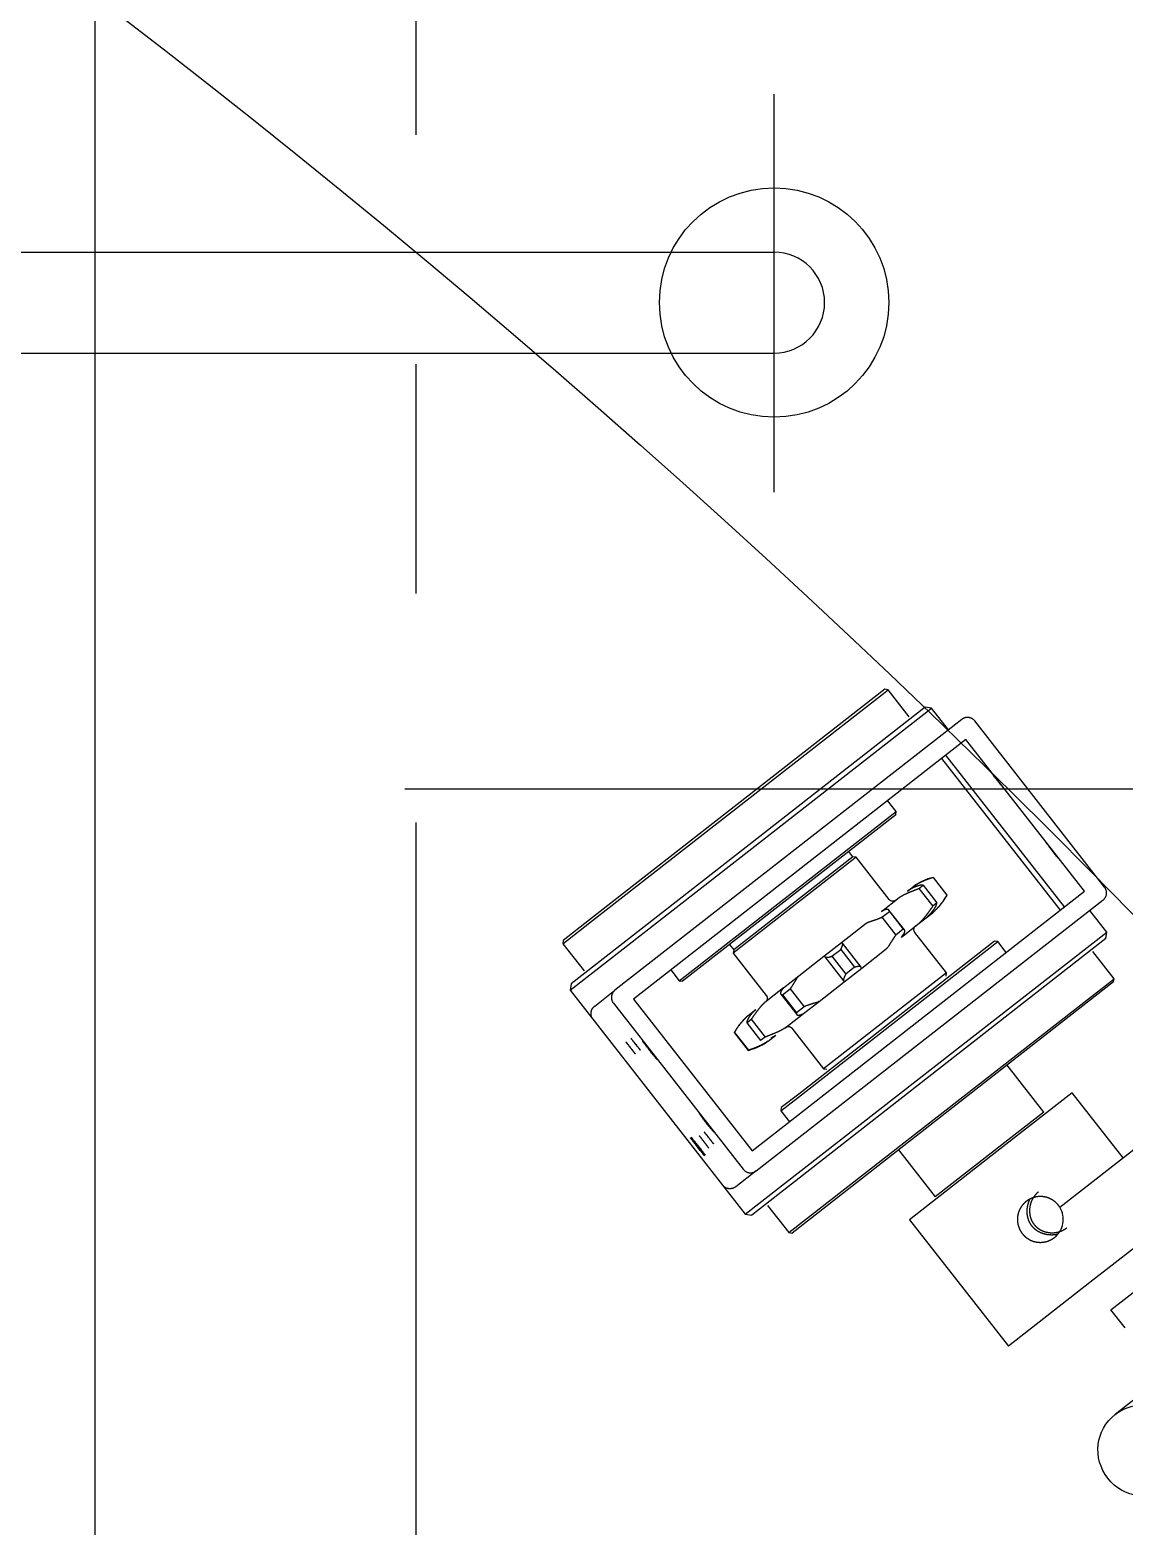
# Model space of a CAD drawing. Header units: millimetres. Extents: x 10462777 to 22643323, y 453826 to 1389191.
# Drawn here: x 11301334.9 to 11301573.4, y 585573.3 to 585899.7 of the extents above; entities that cross this region are included whole.
import ezdxf

# ---------------------------------------------------------------- set-up
doc = ezdxf.new("R2010")
doc.units = ezdxf.units.MM
doc.header["$LTSCALE"] = 200
doc.header["$MEASUREMENT"] = 0
doc.linetypes.add('CENTER', pattern=[2, 1.25, -0.25, 0.25, -0.25])
doc.linetypes.add('PHANTOM', pattern=[2.5, 1.25, -0.25, 0.25, -0.25, 0.25, -0.25])
doc.layers.get('0').update_dxf_attribs({"linetype": 'CONTINUOUS'})
doc.layers.add('203', color=7, linetype='CONTINUOUS', true_color=0xffffff)
doc.layers.add('7', color=7, linetype='CONTINUOUS')
doc.layers.add('CENTER', color=1, linetype='CONTINUOUS')
doc.layers.add('LAYOUT', color=8, linetype='CONTINUOUS', lineweight=25)

# ---------------------------------------------------------------- blocks, each defined once
blk = doc.blocks.new('A$C5E755264')
at = {"color": 60, "linetype": 'CENTER'}
blk.add_line((86.81, 627.11), (0, 627.11), dxfattribs=at)
at = {"color": 60, "linetype": 'Continuous'}
for p, q in [((34.44, 127.11), (34.44, 627.11)), ((56.44, 127.11), (56.44, 627.11))]:
    blk.add_line(p, q, dxfattribs=at)
blk.add_circle((45.44, 627.11), 25, dxfattribs=at)
at = {"color": 60}
blk.add_arc((45.44, 627.11), 11, 0, 180, dxfattribs=at)
blk = doc.blocks.new('A$C107C3577')
at = {"color": 2, "linetype": 'PHANTOM'}
blk.add_line((2079.37, 549.11), (1542, 549.11), dxfattribs=at)
at = {"color": 151}
blk.add_line((2172, 479.11), (218, 479.11), dxfattribs=at)
at = {"layer": 'CENTER', "linetype": 'CENTER'}
blk.add_line((1822, 546.61), (1822, 1202.61), dxfattribs=at)
at = {"layer": '7', "linetype": 'Continuous'}
blk.add_blockref('A$C5E755264', (1670.53, 0), dxfattribs=at)
blk = doc.blocks.new('r710ic')
at = {"layer": 'LAYOUT', "color": 3}
blk.add_circle((272041.37, 104232.63), 2050.12, dxfattribs=at)

msp = doc.modelspace()

# ---------------------------------------------------------------- linework, layer by layer
at = {"layer": '203', "color": 252, "linetype": 'PHANTOM'}
for p, q in [((11301456.87096, 585704.834, 0), (11301522.00248, 585755.72033, 0)), ((11301521.30064, 585755.8065, 0), (11301456.89279, 585705.48558, 0)), ((11301522.00248, 585755.72033, 0), (11301521.30064, 585755.8065, 0)), ((11301526.62001, 585749.81016, 0), (11301522.00248, 585755.72033, 0)), ((11301530.07993, 585751.87883, 0), (11301491.66843, 585721.86848, 0)), ((11301492.28822, 585721.08367, 0), (11301531.48362, 585751.70648, 0)), ((11301531.48362, 585751.70648, 0), (11301530.07993, 585751.87883, 0)), ((11301535.17762, 585746.97838, 0), (11301531.48362, 585751.70648, 0)), ((11301538.08097, 585749.24667, 0), (11301462.43189, 585690.14313, 0)), ((11301569.20916, 585712.65294, 0), (11301540.88833, 585748.90195, 0)), ((11301538.96762, 585744.86326, 0), (11301466.47059, 585688.22237, 0)), ((11301564.82577, 585711.76634, 0), (11301538.96762, 585744.86326, 0)), ((11301560.42651, 585708.32925, 0), (11301534.56836, 585741.42618, 0)), ((11301559.55788, 585707.65061, 0), (11301533.69973, 585740.74753, 0)), ((11301523.7269, 585729.14879, 0), (11301521.87989, 585731.51286, 0)), ((11301476.44558, 585692.20858, 0), (11301523.7269, 585729.14879, 0)), ((11301523.64072, 585728.44694, 0), (11301477.14743, 585692.1224, 0)), ((11301523.64072, 585728.44694, 0), (11301523.7269, 585729.14879, 0)), ((11301491.66843, 585721.86848, 0), (11301452.85378, 585691.54315, 0)), ((11301452.68143, 585690.13946, 0), (11301492.28822, 585721.08367, 0)), ((11301515.02179, 585719.17502, 0), (11301488.22904, 585698.24224, 0)), ((11301514.31994, 585719.2612, 0), (11301488.31522, 585698.94408, 0)), ((11301514.31994, 585719.2612, 0), (11301488.31522, 585698.94408, 0)), ((11301514.31994, 585719.2612, 0), (11301513.39644, 585720.44323, 0)), ((11301515.02179, 585719.17502, 0), (11301514.31994, 585719.2612, 0)), ((11301522.22513, 585709.95517, 0), (11301515.02179, 585719.17502, 0)), ((11301526.20883, 585711.79854, 0), (11301527.51181, 585712.81654, 0)), ((11301527.56893, 585712.86117, 0), (11301527.51181, 585712.81654, 0)), ((11301528.70853, 585712.36303, 0), (11301529.61397, 585713.07044, 0)), ((11301528.70853, 585712.36303, 0), (11301531.73255, 585708.49246, 0)), ((11301529.61397, 585713.07044, 0), (11301532.63799, 585709.19987, 0)), ((11301531.79351, 585714.77328, 0), (11301534.81753, 585710.90271, 0)), ((11301492.32874, 585655.12545, 0), (11301564.82577, 585711.76634, 0)), ((11301493.2154, 585650.74204, 0), (11301568.86448, 585709.84557, 0)), ((11301520.51859, 585707.35284, 0), (11301524.37233, 585710.36371, 0)), ((11301532.63799, 585709.19987, 0), (11301531.73255, 585708.49246, 0)), ((11301456.89279, 585705.48558, 0), (11301451.16668, 585701.01185, 0)), ((11301520.64224, 585706.06096, 0), (11301522.26213, 585707.32656, 0)), ((11301520.64224, 585706.06096, 0), (11301523.66626, 585702.19039, 0)), ((11301525.56482, 585703.30176, 0), (11301522.17972, 585707.63449, 0)), ((11301522.26213, 585707.32656, 0), (11301525.28615, 585703.45599, 0)), ((11301528.74359, 585704.76875, 0), (11301530.58011, 585706.2036, 0)), ((11301530.54633, 585706.1772, 0), (11301531.88307, 585707.22158, 0)), ((11301569.65518, 585702.84912, 0), (11301565.96118, 585707.57722, 0)), ((11301451.08051, 585700.31001, 0), (11301456.87096, 585704.834, 0)), ((11301490.85298, 585641.2821, 0), (11301569.65518, 585702.84912, 0)), ((11301511.861, 585700.58878, 0), (11301517.23293, 585704.78579, 0)), ((11301525.28615, 585703.45599, 0), (11301523.66626, 585702.19039, 0)), ((11301524.88985, 585701.75788, 0), (11301528.74359, 585704.76875, 0)), ((11301534.72324, 585693.95832, 0), (11301527.82773, 585702.78417, 0)), ((11301569.48283, 585701.44543, 0), (11301569.65518, 585702.84912, 0)), ((11301451.16668, 585701.01185, 0), (11301451.08051, 585700.31001, 0)), ((11301451.08051, 585700.31001, 0), (11301455.69803, 585694.39984, 0)), ((11301487.39171, 585700.12611, 0), (11301488.31522, 585698.94408, 0)), ((11301488.31522, 585698.94408, 0), (11301488.22904, 585698.24224, 0)), ((11301569.48283, 585701.44543, 0), (11301492.25668, 585641.10975, 0)), ((11301502.47001, 585666.85578, 0), (11301545.89103, 585700.78, 0)), ((11301545.18918, 585700.86618, 0), (11301502.49185, 585667.50736, 0)), ((11301508.0066, 585697.5774, 0), (11301511.861, 585700.58878, 0)), ((11301509.75601, 585697.5557, 0), (11301511.6563, 585699.04037, 0)), ((11301511.6563, 585699.04037, 0), (11301514.68032, 585695.1698, 0)), ((11301516.08549, 585695.2217, 0), (11301512.04098, 585700.39843, 0)), ((11301516.23226, 585694.99383, 0), (11301521.60419, 585699.19084, 0)), ((11301545.89103, 585700.78, 0), (11301545.18918, 585700.86618, 0)), ((11301547.73804, 585698.41594, 0), (11301545.89103, 585700.78, 0)), ((11301488.22904, 585698.24224, 0), (11301495.43238, 585689.02238, 0)), ((11301502.5559, 585693.31884, 0), (11301508.0066, 585697.5774, 0)), ((11301508.0066, 585697.5774, 0), (11301508.14565, 585697.56787, 0)), ((11301508.19966, 585697.44392, 0), (11301512.29849, 585692.19766, 0)), ((11301509.75601, 585697.5557, 0), (11301512.78003, 585693.68513, 0)), ((11301571.2561, 585692.67857, 0), (11301566.63857, 585698.58874, 0)), ((11301474.59857, 585694.57264, 0), (11301476.44558, 585692.20858, 0)), ((11301476.44558, 585692.20858, 0), (11301477.14743, 585692.1224, 0)), ((11301499.16554, 585690.67001, 0), (11301502.5559, 585693.31884, 0)), ((11301500.33413, 585637.26825, 0), (11301571.2561, 585692.67857, 0)), ((11301512.37786, 585691.98244, 0), (11301516.23226, 585694.99383, 0)), ((11301514.68032, 585695.1698, 0), (11301512.78003, 585693.68513, 0)), ((11301516.23226, 585694.99383, 0), (11301516.1448, 585695.00785, 0)), ((11301534.72324, 585693.95832, 0), (11301525.1442, 585686.47436, 0)), ((11301534.63706, 585693.25647, 0), (11301534.72324, 585693.95832, 0)), ((11301571.16992, 585691.97673, 0), (11301571.2561, 585692.67857, 0)), ((11301452.85378, 585691.54315, 0), (11301452.68143, 585690.13946, 0)), ((11301452.68143, 585690.13946, 0), (11301490.85298, 585641.2821, 0)), ((11301458.0096, 585686.68807, 0), (11301462.43189, 585690.14313, 0)), ((11301499.16554, 585690.67, 0), (11301495.09658, 585687.49098, 0)), ((11301498.60414, 585689.29129, 0), (11301502.06546, 585684.861, 0)), ((11301498.96678, 585689.12624, 0), (11301500.63829, 585690.43216, 0)), ((11301498.96678, 585689.12624, 0), (11301501.9908, 585685.25567, 0)), ((11301500.63829, 585690.43216, 0), (11301503.66231, 585686.56159, 0)), ((11301571.16992, 585691.97673, 0), (11301501.03597, 585637.18208, 0)), ((11301506.92716, 585687.72389, 0), (11301512.37786, 585691.98244, 0)), ((11301512.40226, 585692.11966, 0), (11301512.37786, 585691.98244, 0)), ((11301462.08721, 585687.33577, 0), (11301490.40804, 585651.08676, 0)), ((11301466.47059, 585688.22237, 0), (11301492.32874, 585655.12545, 0)), ((11301491.48175, 585684.66677, 0), (11301493.12249, 585685.94865, 0)), ((11301503.66231, 585686.56159, 0), (11301501.9908, 585685.25567, 0)), ((11301503.5368, 585685.07505, 0), (11301506.92716, 585687.72389, 0)), ((11301525.1442, 585686.47436, 0), (11301507.93049, 585673.02553, 0)), ((11301491.16553, 585683.03123, 0), (11301492.16038, 585683.80849, 0)), ((11301491.16553, 585683.03123, 0), (11301494.18955, 585679.16066, 0)), ((11301491.31992, 585684.54034, 0), (11301491.48175, 585684.66677, 0)), ((11301492.16038, 585683.80849, 0), (11301495.1844, 585679.93792, 0)), ((11301499.46783, 585681.89602, 0), (11301503.5368, 585685.07505, 0)), ((11301488.43956, 585680.90147, 0), (11301488.49421, 585680.94416, 0)), ((11301488.44259, 585680.90383, 0), (11301491.46661, 585677.03326, 0)), ((11301488.49421, 585680.94416, 0), (11301491.51823, 585677.07359, 0)), ((11301495.1844, 585679.93792, 0), (11301494.18955, 585679.16066, 0)), ((11301495.85301, 585679.07181, 0), (11301497.49375, 585680.3537, 0)), ((11301501.03498, 585681.85138, 0), (11301507.93049, 585673.02553, 0)), ((11301491.51823, 585677.07359, 0), (11301491.46358, 585677.0309, 0)), ((11301507.93049, 585673.02553, 0), (11301508.63234, 585672.93936, 0)), ((11301555.92699, 585663.57017, 0), (11301547.92328, 585673.81445, 0)), ((11301559.41692, 585642.81963, 0), (11301595.64808, 585671.12652, 0)), ((11301498.60971, 585663.83979, 0), (11301502.47001, 585666.85578, 0)), ((11301502.49185, 585667.50736, 0), (11301498.69589, 585664.54163, 0)), ((11301562.14499, 585667.79368, 0), (11301544.4145, 585653.9411, 0)), ((11301573.22705, 585653.60929, 0), (11301562.14499, 585667.79368, 0)), ((11301498.69589, 585664.54163, 0), (11301498.60971, 585663.83979, 0)), ((11301498.60971, 585663.83979, 0), (11301500.45672, 585661.47572, 0)), ((11301555.92699, 585663.57017, 0), (11301547.4749, 585656.96667, 0)), ((11301547.4749, 585656.96667, 0), (11301532.28633, 585645.10006, 0)), ((11301524.28262, 585655.34435, 0), (11301532.28633, 585645.10006, 0)), ((11301544.4145, 585653.9411, 0), (11301526.684, 585640.08852, 0)), ((11301493.2154, 585650.74204, 0), (11301488.79311, 585647.28697, 0)), ((11301490.85298, 585641.2821, 0), (11301492.25668, 585641.10975, 0)), ((11301495.7166, 585643.17842, 0), (11301500.33413, 585637.26825, 0)), ((11301526.684, 585640.08852, 0), (11301548.23246, 585612.50776, 0)), ((11301587.28085, 585643.01571, 0), (11301565.96295, 585626.36034, 0)), ((11301500.33413, 585637.26825, 0), (11301501.03597, 585637.18208, 0)), ((11301570.58048, 585620.45017, 0), (11301586.34092, 585632.76358, 0)), ((11301565.96295, 585626.36034, 0), (11301548.23246, 585612.50776, 0)), ((11301573.65883, 585616.51006, 0), (11301570.58048, 585620.45017, 0))]:
    msp.add_line(p, q, dxfattribs=at)
at = {"layer": '203', "color": 251, "linetype": 'Continuous'}
msp.add_line((11301696.31012, 585695.12465, 0), (11301571.50321, 585597.61481, 0), dxfattribs=at)
at = {"layer": '203', "color": 252, "linetype": 'PHANTOM'}
for centre, radius, start, end in [((11301535.37828, 585701.24137, 0), 14.0002, 104.8230925, 123.9039563), ((11301522.5548, 585717.65467, 0), 14.0002, 312.0960438, 331.2929629), ((11301500.70531, 585674.15188, 0), 14.0002, 132.0960438, 151.2688983), ((11301487.88184, 585690.56518, 0), 14.0002, 284.8230925, 303.9039563), ((11301555.18872, 585640.15072, 0), 5.00007, 308, 32.2608295)]:
    msp.add_arc(centre, radius, start, end, dxfattribs=at)
at = {"layer": '203', "color": 252, "linetype": 'PHANTOM', "extrusion": (0, 0, -1)}
for centre, start, end in [((-11301523.01315, 585710.57084, 0), 232, 322), ((-11301528.61575, 585703.39984, 0), 322, 52), ((-11301494.64436, 585688.40671, 0), 142, 232), ((-11301500.24696, 585681.23571, 0), 52, 142)]:
    msp.add_arc(centre, 1.00001, start, end, dxfattribs=at)
at = {"layer": '203', "color": 252, "linetype": 'PHANTOM'}
for centre, start_param, end_param in [((11301539.31231, 585747.67063, 0), 4.71238898, 6.283185307), ((11301567.63314, 585711.42162, 0), 3.141592654, 4.71238898), ((11301463.66323, 585688.56709, 0), 0, 1.570796327), ((11301491.98406, 585652.31808, 0), 1.570796327, 3.141592654)]:
    msp.add_ellipse(centre, major_axis=(-1.23134, 1.57604), ratio=0.999986374, start_param=start_param, end_param=end_param, dxfattribs=at)
for centre, major_axis in [((11301545.67829, 585736.14681, 0), (1.53918, -1.97005)), ((11301557.99169, 585720.38637, 0), (1.53918, -1.97005)), ((11301466.91037, 585678.41367, 0), (1.01586, -1.30024)), ((11301465.84079, 585677.57803, 0), (1.01586, -1.30024)), ((11301470.02921, 585677.04327, 0), (1.53918, -1.97005)), ((11301482.34262, 585661.28283, 0), (1.53918, -1.97005)), ((11301480.42966, 585655.98116, 0), (-1.53918, 1.97005)), ((11301480.59421, 585656.10972, 0), (-1.53918, 1.97005)), ((11301481.84822, 585657.08946, 0), (1.01586, -1.30024)), ((11301482.91779, 585657.9251, 0), (1.01586, -1.30024))]:
    msp.add_ellipse(centre, major_axis=major_axis, ratio=0.005220355, dxfattribs=at)
at = {"layer": '203', "color": 251, "linetype": 'Continuous'}
msp.add_ellipse((11301577.65994, 585589.73455, 0), major_axis=(-6.15673, 7.88026), ratio=0.98481, dxfattribs=at)
at = {"layer": '203', "color": 252, "linetype": 'PHANTOM'}
for points, knots in [([(11301525.36056, 585710.94917, 0), (11301525.59525, 585711.0672, 0), (11301525.84731, 585711.18637, 0), (11301526.38345, 585711.42715, 0), (11301526.67008, 585711.54972, 0), (11301527.24701, 585711.78804, 0), (11301527.54162, 585711.90572, 0), (11301528.1331, 585712.13859, 0), (11301528.42385, 585712.25141, 0), (11301528.70853, 585712.36303, 0)], [0, 0, 0, 0, 0.25, 0.25, 0.5, 0.5, 0.75, 0.75, 1, 1, 1, 1]), ([(11301527.15776, 585712.35329, 0), (11301526.98039, 585712.25881, 0), (11301526.8128, 585712.1652, 0), (11301526.49654, 585711.98005, 0), (11301526.34786, 585711.88852, 0), (11301526.20885, 585711.79855, 0)], [0, 0, 0, 0, 0.5, 0.5, 1, 1, 1, 1]), ([(11301529.61397, 585713.07044, 0), (11301529.49483, 585713.08819, 0), (11301529.34925, 585713.08823, 0), (11301529.01027, 585713.05029, 0), (11301528.81418, 585713.01138, 0), (11301528.39155, 585712.89371, 0), (11301528.16403, 585712.81521, 0), (11301527.67567, 585712.61391, 0), (11301527.4206, 585712.4933, 0), (11301527.15776, 585712.35329, 0)], [0, 0, 0, 0, 0.25, 0.25, 0.5, 0.5, 0.75, 0.75, 1, 1, 1, 1]), ([(11301527.51181, 585712.81654, 0), (11301527.68607, 585712.93404, 0), (11301527.86376, 585713.04825, 0), (11301528.2262, 585713.26947, 0), (11301528.41096, 585713.37649, 0), (11301528.59944, 585713.47965, 0)], [0, 0, 0, 0, 0.5, 0.5, 1, 1, 1, 1]), ([(11301528.59944, 585713.47965, 0), (11301528.87868, 585713.6325, 0), (11301529.16003, 585713.77455, 0), (11301529.58485, 585713.97289, 0), (11301529.72731, 585714.0367, 0), (11301530.01138, 585714.15879, 0), (11301530.1511, 585714.21629, 0), (11301530.426, 585714.32485, 0), (11301530.56118, 585714.37592, 0), (11301530.82681, 585714.47211, 0), (11301530.95777, 585714.5174, 0), (11301531.33942, 585714.64365, 0), (11301531.57607, 585714.71419, 0), (11301531.79351, 585714.77328, 0)], [0, 0, 0, 0, 0.25, 0.25, 0.375, 0.375, 0.5, 0.5, 0.625, 0.625, 0.75, 0.75, 1, 1, 1, 1]), ([(11301524.37233, 585710.36371, 0), (11301524.54368, 585710.47894, 0), (11301524.71143, 585710.58537, 0), (11301525.04067, 585710.78065, 0), (11301525.20215, 585710.8695, 0), (11301525.36056, 585710.94917, 0)], [0, 0, 0, 0, 0.5, 0.5, 1, 1, 1, 1]), ([(11301531.34793, 585706.99012, 0), (11301531.54733, 585707.21123, 0), (11301531.72386, 585707.42691, 0), (11301532.03481, 585707.84795, 0), (11301532.16959, 585708.05462, 0), (11301532.3863, 585708.43636, 0), (11301532.47063, 585708.61474, 0), (11301532.59118, 585708.93817, 0), (11301532.6264, 585709.08003, 0), (11301532.63799, 585709.19987, 0)], [0, 0, 0, 0, 0.25, 0.25, 0.5, 0.5, 0.75, 0.75, 1, 1, 1, 1]), ([(11301534.81753, 585710.90271, 0), (11301534.70754, 585710.70595, 0), (11301534.58237, 585710.49438, 0), (11301534.37, 585710.15828, 0), (11301534.29506, 585710.04307, 0), (11301534.13612, 585709.80642, 0), (11301534.0532, 585709.68662, 0), (11301533.79555, 585709.32594, 0), (11301533.61128, 585709.0827, 0), (11301533.31327, 585708.71469, 0), (11301533.21109, 585708.59248, 0), (11301533.00342, 585708.35211, 0), (11301532.89756, 585708.23349, 0), (11301532.78961, 585708.11648, 0)], [0, 0, 0, 0, 0.25, 0.25, 0.375, 0.375, 0.5, 0.5, 0.75, 0.75, 0.875, 0.875, 1, 1, 1, 1]), ([(11301517.88123, 585705.10567, 0), (11301518.01698, 585705.1464, 0), (11301518.18231, 585705.19782, 0), (11301518.56766, 585705.32079, 0), (11301518.79009, 585705.3932, 0), (11301519.26718, 585705.55352, 0), (11301519.52499, 585705.64245, 0), (11301520.07039, 585705.83931, 0), (11301520.3522, 585705.94514, 0), (11301520.64224, 585706.06096, 0)], [0, 0, 0, 0, 0.25, 0.25, 0.5, 0.5, 0.75, 0.75, 1, 1, 1, 1]), ([(11301521.09653, 585707.61774, 0), (11301520.97099, 585707.56375, 0), (11301520.86027, 585707.51457, 0), (11301520.66761, 585707.426, 0), (11301520.58567, 585707.3866, 0), (11301520.51858, 585707.35283, 0)], [0, 0, 0, 0, 0.5, 0.5, 1, 1, 1, 1]), ([(11301522.26213, 585707.32656, 0), (11301522.26835, 585707.44224, 0), (11301522.24515, 585707.5379, 0), (11301522.1459, 585707.68726, 0), (11301522.06831, 585707.74093, 0), (11301521.86722, 585707.79634, 0), (11301521.74383, 585707.7992, 0), (11301521.44983, 585707.74975, 0), (11301521.28258, 585707.69775, 0), (11301521.09653, 585707.61774, 0)], [0, 0, 0, 0, 0.25, 0.25, 0.5, 0.5, 0.75, 0.75, 1, 1, 1, 1]), ([(11301529.55073, 585705.58599, 0), (11301529.43511, 585705.45156, 0), (11301529.30983, 585705.31637, 0), (11301529.04071, 585705.04415, 0), (11301528.89685, 585704.90713, 0), (11301528.74359, 585704.76875, 0)], [0, 0, 0, 0, 0.5, 0.5, 1, 1, 1, 1]), ([(11301531.73255, 585708.49246, 0), (11301531.55529, 585708.24314, 0), (11301531.37637, 585707.98957, 0), (11301531.01118, 585707.47736, 0), (11301530.82286, 585707.21593, 0), (11301530.45201, 585706.71368, 0), (11301530.268, 585706.47065, 0), (11301529.90081, 585706.00352, 0), (11301529.72208, 585705.7852, 0), (11301529.55073, 585705.58599, 0)], [0, 0, 0, 0, 0.25, 0.25, 0.5, 0.5, 0.75, 0.75, 1, 1, 1, 1]), ([(11301530.58011, 585706.2036, 0), (11301530.70103, 585706.31671, 0), (11301530.82582, 585706.43883, 0), (11301531.08197, 585706.70091, 0), (11301531.21335, 585706.84088, 0), (11301531.34793, 585706.99012, 0)], [0, 0, 0, 0, 0.5, 0.5, 1, 1, 1, 1]), ([(11301532.78961, 585708.11648, 0), (11301532.64391, 585707.95856, 0), (11301532.49537, 585707.80518, 0), (11301532.19304, 585707.50702, 0), (11301532.03924, 585707.36224, 0), (11301531.88307, 585707.22158, 0)], [0, 0, 0, 0, 0.5, 0.5, 1, 1, 1, 1]), ([(11301517.23293, 585704.78579, 0), (11301517.35616, 585704.86369, 0), (11301517.47374, 585704.93077, 0), (11301517.69144, 585705.0383, 0), (11301517.79081, 585705.07854, 0), (11301517.88123, 585705.10567, 0)], [0, 0, 0, 0, 0.5, 0.5, 1, 1, 1, 1]), ([(11301523.66626, 585702.19039, 0), (11301523.48364, 585701.93688, 0), (11301523.31369, 585701.69032, 0), (11301523.0738, 585701.33272, 0), (11301522.99638, 585701.21557, 0), (11301522.84637, 585700.9859, 0), (11301522.77485, 585700.87501, 0), (11301522.57147, 585700.55672, 0), (11301522.44992, 585700.36249, 0), (11301522.28851, 585700.1012, 0), (11301522.23872, 585700.01992, 0), (11301522.14836, 585699.87121, 0), (11301522.10759, 585699.80344, 0), (11301522.0714, 585699.7425, 0)], [0, 0, 0, 0, 0.25, 0.25, 0.375, 0.375, 0.5, 0.5, 0.75, 0.75, 0.875, 0.875, 1, 1, 1, 1]), ([(11301524.88984, 585701.75787, 0), (11301524.93884, 585701.81479, 0), (11301524.99689, 585701.88477, 0), (11301525.12944, 585702.05028, 0), (11301525.20394, 585702.14581, 0), (11301525.2867, 585702.25457, 0)], [0, 0, 0, 0, 0.5, 0.5, 1, 1, 1, 1]), ([(11301525.2867, 585702.25457, 0), (11301525.40932, 585702.41569, 0), (11301525.49907, 585702.56357, 0), (11301525.6179, 585702.8345, 0), (11301525.64627, 585702.95805, 0), (11301525.64155, 585703.16678, 0), (11301525.60928, 585703.25406, 0), (11301525.48766, 585703.38829, 0), (11301525.39986, 585703.43404, 0), (11301525.28615, 585703.45599, 0)], [0, 0, 0, 0, 0.25, 0.25, 0.5, 0.5, 0.75, 0.75, 1, 1, 1, 1]), ([(11301511.6563, 585699.04037, 0), (11301511.77179, 585699.24144, 0), (11301511.86242, 585699.42602, 0), (11301512, 585699.76041, 0), (11301512.04683, 585699.91129, 0), (11301512.09352, 585700.16029, 0), (11301512.09443, 585700.26027, 0), (11301512.06395, 585700.36049, 0), (11301512.05241, 585700.38375, 0), (11301512.03763, 585700.40277, 0)], [0, 0, 0, 0, 0.296189413, 0.296189413, 0.592378825, 0.592378825, 0.888568238, 0.888568238, 1, 1, 1, 1]), ([(11301508.16553, 585697.51493, 0), (11301508.17445, 585697.45657, 0), (11301508.21887, 585697.41352, 0), (11301508.37332, 585697.3561, 0), (11301508.48514, 585697.34209, 0), (11301508.76216, 585697.3461, 0), (11301508.92871, 585697.36372, 0), (11301509.31169, 585697.4337, 0), (11301509.52392, 585697.48516, 0), (11301509.75601, 585697.5557, 0)], [0, 0, 0, 0, 0.25, 0.25, 0.5, 0.5, 0.75, 0.75, 1, 1, 1, 1]), ([(11301500.63829, 585690.43216, 0), (11301500.81771, 585690.68317, 0), (11301500.98308, 585690.92615, 0), (11301501.29113, 585691.39372, 0), (11301501.43498, 585691.62041, 0), (11301501.68933, 585692.03164, 0), (11301501.80138, 585692.21845, 0), (11301501.99523, 585692.55016, 0), (11301502.07457, 585692.69081, 0), (11301502.13453, 585692.803, 0)], [0, 0, 0, 0, 0.25, 0.25, 0.5, 0.5, 0.75, 0.75, 1, 1, 1, 1]), ([(11301512.78003, 585693.68513, 0), (11301512.65538, 585693.47692, 0), (11301512.55474, 585693.28451, 0), (11301512.39541, 585692.93312, 0), (11301512.33671, 585692.77297, 0), (11301512.2655, 585692.50482, 0), (11301512.25189, 585692.39492, 0), (11301512.26976, 585692.22863, 0), (11301512.30122, 585692.17454, 0), (11301512.3557, 585692.15176, 0)], [0, 0, 0, 0, 0.25, 0.25, 0.5, 0.5, 0.75, 0.75, 1, 1, 1, 1]), ([(11301516.09457, 585695.21022, 0), (11301516.07996, 585695.22879, 0), (11301516.06063, 585695.24531, 0), (11301515.97258, 585695.29875, 0), (11301515.87377, 585695.32293, 0), (11301515.62126, 585695.33807, 0), (11301515.46641, 585695.32959, 0), (11301515.10542, 585695.27679, 0), (11301514.90326, 585695.23319, 0), (11301514.68032, 585695.1698, 0)], [0, 0, 0, 0, 0.110502979, 0.110502979, 0.407001986, 0.407001986, 0.703500993, 0.703500993, 1, 1, 1, 1]), ([(11301498.81676, 585690.21088, 0), (11301498.70496, 585690.0582, 0), (11301498.62667, 585689.91928, 0), (11301498.53199, 585689.66721, 0), (11301498.51642, 585689.55367, 0), (11301498.54676, 585689.36495, 0), (11301498.59205, 585689.28784, 0), (11301498.73979, 585689.17402, 0), (11301498.84043, 585689.13831, 0), (11301498.96678, 585689.12624, 0)], [0, 0, 0, 0, 0.25, 0.25, 0.5, 0.5, 0.75, 0.75, 1, 1, 1, 1]), ([(11301499.16554, 585690.67001, 0), (11301499.12528, 585690.61991, 0), (11301499.0756, 585690.55647, 0), (11301498.95907, 585690.40348, 0), (11301498.89223, 585690.31393, 0), (11301498.81676, 585690.21088, 0)], [0, 0, 0, 0, 0.5, 0.5, 1, 1, 1, 1]), ([(11301457.60733, 585683.8357, 0), (11301457.32765, 585684.2136, 0), (11301457.17771, 585684.6922, 0), (11301457.23414, 585685.4557, 0), (11301457.30029, 585685.71836, 0), (11301457.55403, 585686.22916, 0), (11301457.73976, 585686.47724, 0), (11301458.0096, 585686.68807, 0)], [0, 0, 0, 0, 0.5, 0.5, 0.75, 0.75, 1, 1, 1, 1]), ([(11301492.16038, 585683.80849, 0), (11301492.34124, 585684.06063, 0), (11301492.52225, 585684.31582, 0), (11301492.88873, 585684.82905, 0), (11301493.0762, 585685.08981, 0), (11301493.44242, 585685.58845, 0), (11301493.62269, 585685.82856, 0), (11301493.97932, 585686.28744, 0), (11301494.15135, 585686.50052, 0), (11301494.3146, 585686.6934, 0)], [0, 0, 0, 0, 0.25, 0.25, 0.5, 0.5, 0.75, 0.75, 1, 1, 1, 1]), ([(11301493.0787, 585685.91445, 0), (11301493.02209, 585685.86102, 0), (11301492.96388, 585685.80482, 0), (11301492.84432, 585685.68664, 0), (11301492.78268, 585685.62436, 0), (11301492.59616, 585685.43172, 0), (11301492.46922, 585685.29515, 0), (11301492.33994, 585685.15063, 0)], [0, 0, 0, 0, 0.25, 0.25, 0.5, 0.5, 1, 1, 1, 1]), ([(11301494.3146, 585686.6934, 0), (11301494.42477, 585686.82357, 0), (11301494.54522, 585686.955, 0), (11301494.80595, 585687.22065, 0), (11301494.94623, 585687.35487, 0), (11301495.09658, 585687.49098, 0)], [0, 0, 0, 0, 0.5, 0.5, 1, 1, 1, 1]), ([(11301506.3247, 585687.43983, 0), (11301506.20136, 585687.40879, 0), (11301506.04749, 585687.36633, 0), (11301505.77435, 585687.2865, 0), (11301505.67589, 585687.25707, 0), (11301505.46578, 585687.19275, 0), (11301505.35555, 585687.1583, 0), (11301505.12542, 585687.08472, 0), (11301505.00552, 585687.04558, 0), (11301504.7563, 585686.96221, 0), (11301504.62644, 585686.91779, 0), (11301504.22636, 585686.77715, 0), (11301503.94915, 585686.67491, 0), (11301503.66231, 585686.56159, 0)], [0, 0, 0, 0, 0.25, 0.25, 0.375, 0.375, 0.5, 0.5, 0.625, 0.625, 0.75, 0.75, 1, 1, 1, 1]), ([(11301488.49421, 585680.94416, 0), (11301488.61364, 585681.14831, 0), (11301488.747, 585681.36628, 0), (11301488.96991, 585681.71061, 0), (11301489.04806, 585681.82833, 0), (11301489.21282, 585682.06952, 0), (11301489.2983, 585682.19132, 0), (11301489.56255, 585682.55717, 0), (11301489.74983, 585682.80275, 0), (11301490.05014, 585683.17256, 0), (11301490.1527, 585683.29507, 0), (11301490.36035, 585683.53542, 0), (11301490.46581, 585683.65373, 0), (11301490.57297, 585683.77012, 0)], [0, 0, 0, 0, 0.25, 0.25, 0.375, 0.375, 0.5, 0.5, 0.75, 0.75, 0.875, 0.875, 1, 1, 1, 1]), ([(11301490.57297, 585683.77012, 0), (11301490.71758, 585683.9272, 0), (11301490.86577, 585684.0803, 0), (11301491.16885, 585684.37904, 0), (11301491.32373, 585684.52467, 0), (11301491.48175, 585684.66677, 0)], [0, 0, 0, 0, 0.5, 0.5, 1, 1, 1, 1]), ([(11301492.33994, 585685.15063, 0), (11301492.14586, 585684.93367, 0), (11301491.97595, 585684.72316, 0), (11301491.68066, 585684.31436, 0), (11301491.55503, 585684.11484, 0), (11301491.35818, 585683.74862, 0), (11301491.2847, 585683.57871, 0), (11301491.18742, 585683.27346, 0), (11301491.16437, 585683.14111, 0), (11301491.16553, 585683.03123, 0)], [0, 0, 0, 0, 0.25, 0.25, 0.5, 0.5, 0.75, 0.75, 1, 1, 1, 1]), ([(11301501.9908, 585685.25567, 0), (11301501.97194, 585685.13009, 0), (11301501.98235, 585685.02446, 0), (11301502.05575, 585684.85489, 0), (11301502.12012, 585684.79089, 0), (11301502.29559, 585684.71547, 0), (11301502.40646, 585684.70283, 0), (11301502.67605, 585684.7332, 0), (11301502.8317, 585684.77614, 0), (11301503.00694, 585684.84771, 0)], [0, 0, 0, 0, 0.25, 0.25, 0.5, 0.5, 0.75, 0.75, 1, 1, 1, 1]), ([(11301503.00694, 585684.84771, 0), (11301503.12518, 585684.896, 0), (11301503.22824, 585684.93919, 0), (11301503.40488, 585685.01524, 0), (11301503.47846, 585685.04811, 0), (11301503.5368, 585685.07505, 0)], [0, 0, 0, 0, 0.5, 0.5, 1, 1, 1, 1]), ([(11301498.50477, 585681.33023, 0), (11301498.27817, 585681.21852, 0), (11301498.03273, 585681.10452, 0), (11301497.50709, 585680.87193, 0), (11301497.22432, 585680.75239, 0), (11301496.65204, 585680.51769, 0), (11301496.35829, 585680.40068, 0), (11301495.76553, 585680.16682, 0), (11301495.47268, 585680.05236, 0), (11301495.1844, 585679.93792, 0)], [0, 0, 0, 0, 0.25, 0.25, 0.5, 0.5, 0.75, 0.75, 1, 1, 1, 1]), ([(11301496.53011, 585679.78745, 0), (11301496.70389, 585679.87913, 0), (11301496.86726, 585679.96945, 0), (11301497.17384, 585680.14703, 0), (11301497.31707, 585680.2343, 0), (11301497.44996, 585680.31949, 0)], [0, 0, 0, 0, 0.5, 0.5, 1, 1, 1, 1]), ([(11301499.46783, 585681.89602, 0), (11301499.2994, 585681.78307, 0), (11301499.13523, 585681.67943, 0), (11301498.81439, 585681.49071, 0), (11301498.65772, 585681.40563, 0), (11301498.50477, 585681.33023, 0)], [0, 0, 0, 0, 0.5, 0.5, 1, 1, 1, 1]), ([(11301494.76314, 585678.40694, 0), (11301494.48549, 585678.25535, 0), (11301494.20414, 585678.11329, 0), (11301493.77708, 585677.91321, 0), (11301493.63349, 585677.84852, 0), (11301493.34642, 585677.72407, 0), (11301493.20484, 585677.66513, 0), (11301492.92555, 585677.55313, 0), (11301492.78784, 585677.50008, 0), (11301492.51646, 585677.3994, 0), (11301492.38227, 585677.35159, 0), (11301491.98999, 585677.21704, 0), (11301491.74511, 585677.14006, 0), (11301491.51823, 585677.07359, 0)], [0, 0, 0, 0, 0.25, 0.25, 0.375, 0.375, 0.5, 0.5, 0.625, 0.625, 0.75, 0.75, 1, 1, 1, 1]), ([(11301495.85301, 585679.07181, 0), (11301495.76617, 585679.01316, 0), (11301495.67793, 585678.95495, 0), (11301495.49852, 585678.83954, 0), (11301495.40694, 585678.78211, 0), (11301495.13212, 585678.61432, 0), (11301494.94808, 585678.50792, 0), (11301494.76314, 585678.40694, 0)], [0, 0, 0, 0, 0.25, 0.25, 0.5, 0.5, 1, 1, 1, 1]), ([(11301488.79311, 585647.28697, 0), (11301488.52327, 585647.07615, 0), (11301488.23762, 585646.95595, 0), (11301487.68062, 585646.83332, 0), (11301487.40975, 585646.83268, 0), (11301486.65528, 585646.96263, 0), (11301486.22717, 585647.2239, 0), (11301485.92816, 585647.58669, 0)], [0, 0, 0, 0, 0.25, 0.25, 0.5, 0.5, 1, 1, 1, 1]), ([(11301559.41692, 585642.81963, 0), (11301559.28147, 585643.03422, 0), (11301559.13152, 585643.2358, 0), (11301558.80384, 585643.61399, 0), (11301558.62612, 585643.7906, 0), (11301558.33813, 585644.03632, 0), (11301558.23839, 585644.11507, 0), (11301558.03513, 585644.26345, 0), (11301557.93122, 585644.33343, 0), (11301557.61278, 585644.53103, 0), (11301557.39157, 585644.64638, 0), (11301557.04618, 585644.79467, 0), (11301556.92833, 585644.8401, 0), (11301556.69018, 585644.92169, 0), (11301556.57028, 585644.95775, 0), (11301556.20814, 585645.05212, 0), (11301555.96347, 585645.0967, 0), (11301555.59145, 585645.13611, 0), (11301555.46661, 585645.14465, 0), (11301555.21518, 585645.1523, 0), (11301555.089, 585645.15136, 0), (11301554.71399, 585645.13449, 0), (11301554.46675, 585645.10467, 0), (11301554.09989, 585645.03239, 0), (11301553.97827, 585645.00368, 0), (11301553.73639, 585644.93686, 0), (11301553.61562, 585644.89856, 0), (11301553.25929, 585644.77043, 0), (11301553.03073, 585644.66805, 0), (11301552.59105, 585644.43035, 0), (11301552.37993, 585644.29505, 0), (11301552.07682, 585644.06643, 0), (11301551.97843, 585643.98615, 0), (11301551.78957, 585643.81982, 0), (11301551.69868, 585643.73345, 0), (11301551.43648, 585643.46493, 0), (11301551.27556, 585643.2734, 0), (11301551.05533, 585642.96703, 0), (11301550.98519, 585642.86123, 0), (11301550.85398, 585642.64604, 0), (11301550.79282, 585642.53659, 0), (11301550.62232, 585642.20281, 0), (11301550.52587, 585641.97307, 0), (11301550.3674, 585641.49904, 0), (11301550.30527, 585641.25298, 0), (11301550.21972, 585640.76073, 0), (11301550.19559, 585640.5132, 0), (11301550.18712, 585640.1397, 0), (11301550.18893, 585640.01483, 0), (11301550.20203, 585639.76429, 0), (11301550.21341, 585639.6382, 0), (11301550.2614, 585639.26459, 0), (11301550.31175, 585639.02025, 0), (11301550.4484, 585638.54071, 0), (11301550.53469, 585638.3055, 0), (11301550.74501, 585637.84458, 0), (11301550.86655, 585637.62445, 0), (11301551.14022, 585637.20575, 0), (11301551.29249, 585637.00688, 0), (11301551.54466, 585636.72473, 0), (11301551.63304, 585636.63309, 0), (11301551.81491, 585636.4583, 0), (11301551.90867, 585636.3748, 0), (11301552.19822, 585636.13572, 0), (11301552.40224, 585635.9915, 0), (11301552.72489, 585635.79802, 0), (11301552.83552, 585635.73721, 0), (11301553.06118, 585635.62411, 0), (11301553.17543, 585635.57219, 0), (11301553.5223, 585635.42989, 0), (11301553.75904, 585635.35292, 0), (11301554.12248, 585635.26407, 0), (11301554.24502, 585635.23891, 0), (11301554.49297, 585635.1977, 0), (11301554.6182, 585635.18173, 0), (11301554.99207, 585635.14825, 0), (11301555.2409, 585635.14473, 0), (11301555.61368, 585635.16719, 0), (11301555.73786, 585635.17932, 0), (11301555.98608, 585635.21305, 0), (11301556.11059, 585635.23475, 0), (11301556.48043, 585635.3138, 0), (11301556.72033, 585635.38447, 0), (11301557.18731, 585635.56066, 0), (11301557.41438, 585635.66619, 0), (11301557.74503, 585635.85165, 0), (11301557.85349, 585635.91802, 0), (11301558.06433, 585636.05833, 0), (11301558.16706, 585636.13247, 0), (11301558.26708, 585636.21061, 0)], [0, 0, 0, 0, 0.03125, 0.03125, 0.0625, 0.0625, 0.078125, 0.078125, 0.09375, 0.09375, 0.125, 0.125, 0.140625, 0.140625, 0.15625, 0.15625, 0.1875, 0.1875, 0.203125, 0.203125, 0.21875, 0.21875, 0.25, 0.25, 0.265625, 0.265625, 0.28125, 0.28125, 0.3125, 0.3125, 0.34375, 0.34375, 0.359375, 0.359375, 0.375, 0.375, 0.40625, 0.40625, 0.421875, 0.421875, 0.4375, 0.4375, 0.46875, 0.46875, 0.5, 0.5, 0.53125, 0.53125, 0.546875, 0.546875, 0.5625, 0.5625, 0.59375, 0.59375, 0.625, 0.625, 0.65625, 0.65625, 0.6875, 0.6875, 0.703125, 0.703125, 0.71875, 0.71875, 0.75, 0.75, 0.765625, 0.765625, 0.78125, 0.78125, 0.8125, 0.8125, 0.828125, 0.828125, 0.84375, 0.84375, 0.875, 0.875, 0.890625, 0.890625, 0.90625, 0.90625, 0.9375, 0.9375, 0.96875, 0.96875, 0.984375, 0.984375, 1, 1, 1, 1]), ([(11301558.92008, 585636.88772, 0), (11301558.71458, 585636.84433, 0), (11301558.13725, 585636.75164, 0), (11301557.17593, 585636.7359, 0), (11301556.07334, 585636.92029, 0), (11301555.03316, 585637.31874, 0), (11301554.10037, 585637.90666, 0), (11301553.3282, 585638.68655, 0), (11301552.75394, 585639.62372, 0), (11301552.40641, 585640.67308, 0), (11301552.2683, 585641.78176, 0), (11301552.35487, 585642.89805, 0), (11301552.60617, 585643.84471, 0), (11301552.8441, 585644.39787, 0), (11301552.94489, 585644.60174, 0)], [0, 0, 0, 0, 0.05096107, 0.141532163, 0.231735108, 0.320690829, 0.410561906, 0.497494277, 0.58444775, 0.674675854, 0.76390874, 0.854292644, 0.944806051, 1, 1, 1, 1]), ([(11301554.80485, 585646.19599, 0), (11301554.80258, 585646.19421, 0), (11301554.56061, 585646.00478, 0), (11301554.08884, 585645.55358, 0), (11301553.53537, 585644.76451, 0), (11301553.11139, 585643.843, 0), (11301552.89432, 585642.9972, 0), (11301552.82167, 585642.25758, 0), (11301552.82707, 585641.72232, 0), (11301552.87624, 585641.2596, 0), (11301552.99706, 585640.63572, 0), (11301553.26431, 585639.88022, 0), (11301553.78433, 585639.04449, 0), (11301554.4711, 585638.34054, 0), (11301555.26822, 585637.81626, 0), (11301556.20804, 585637.43393, 0), (11301557.05159, 585637.26738, 0), (11301557.79432, 585637.23879, 0), (11301558.31667, 585637.26923, 0), (11301558.7893, 585637.34021, 0), (11301559.42038, 585637.48933, 0), (11301560.17312, 585637.78043, 0), (11301560.72193, 585638.12855, 0), (11301560.96167, 585638.31586, 0)], [0, 0, 0, 0, 0.000564383, 0.060175953, 0.125146132, 0.181868232, 0.25012518, 0.2880658, 0.321640014, 0.350853609, 0.375716291, 0.441421244, 0.500467926, 0.5594199, 0.624949541, 0.678693987, 0.750057763, 0.785611024, 0.818338335, 0.848251039, 0.875364211, 0.940418287, 1, 1, 1, 1])]:
    msp.add_open_spline(points, degree=3, knots=knots, dxfattribs=at)
for points in [[(11301522.0714, 585699.7425, 0), (11301521.97372, 585699.578, 0), (11301521.81792, 585699.39511, 0), (11301521.60419, 585699.19084, 0)], [(11301502.13453, 585692.803, 0), (11301502.21545, 585692.95441, 0), (11301502.35595, 585693.12535, 0), (11301502.5559, 585693.31884, 0)], [(11301506.92716, 585687.72389, 0), (11301506.69104, 585687.57669, 0), (11301506.49119, 585687.48172, 0), (11301506.3247, 585687.43983, 0)]]:
    msp.add_open_spline(points, degree=3, dxfattribs=at)

# ---------------------------------------------------------------- block references
at = {"xscale": 1.000514211750324, "yscale": 1.000514211750324, "zscale": 1.000514211750324, "rotation": 270}
msp.add_blockref('A$C107C3577', (11300869.70675, 587557.02935, 0), dxfattribs=at)
at = {"layer": 'LAYOUT', "color": 2, "rotation": 270}
msp.add_blockref('r710ic', (11195875.24796, 856316.46559, 0), dxfattribs=at)

doc.saveas('drawing.dxf')
